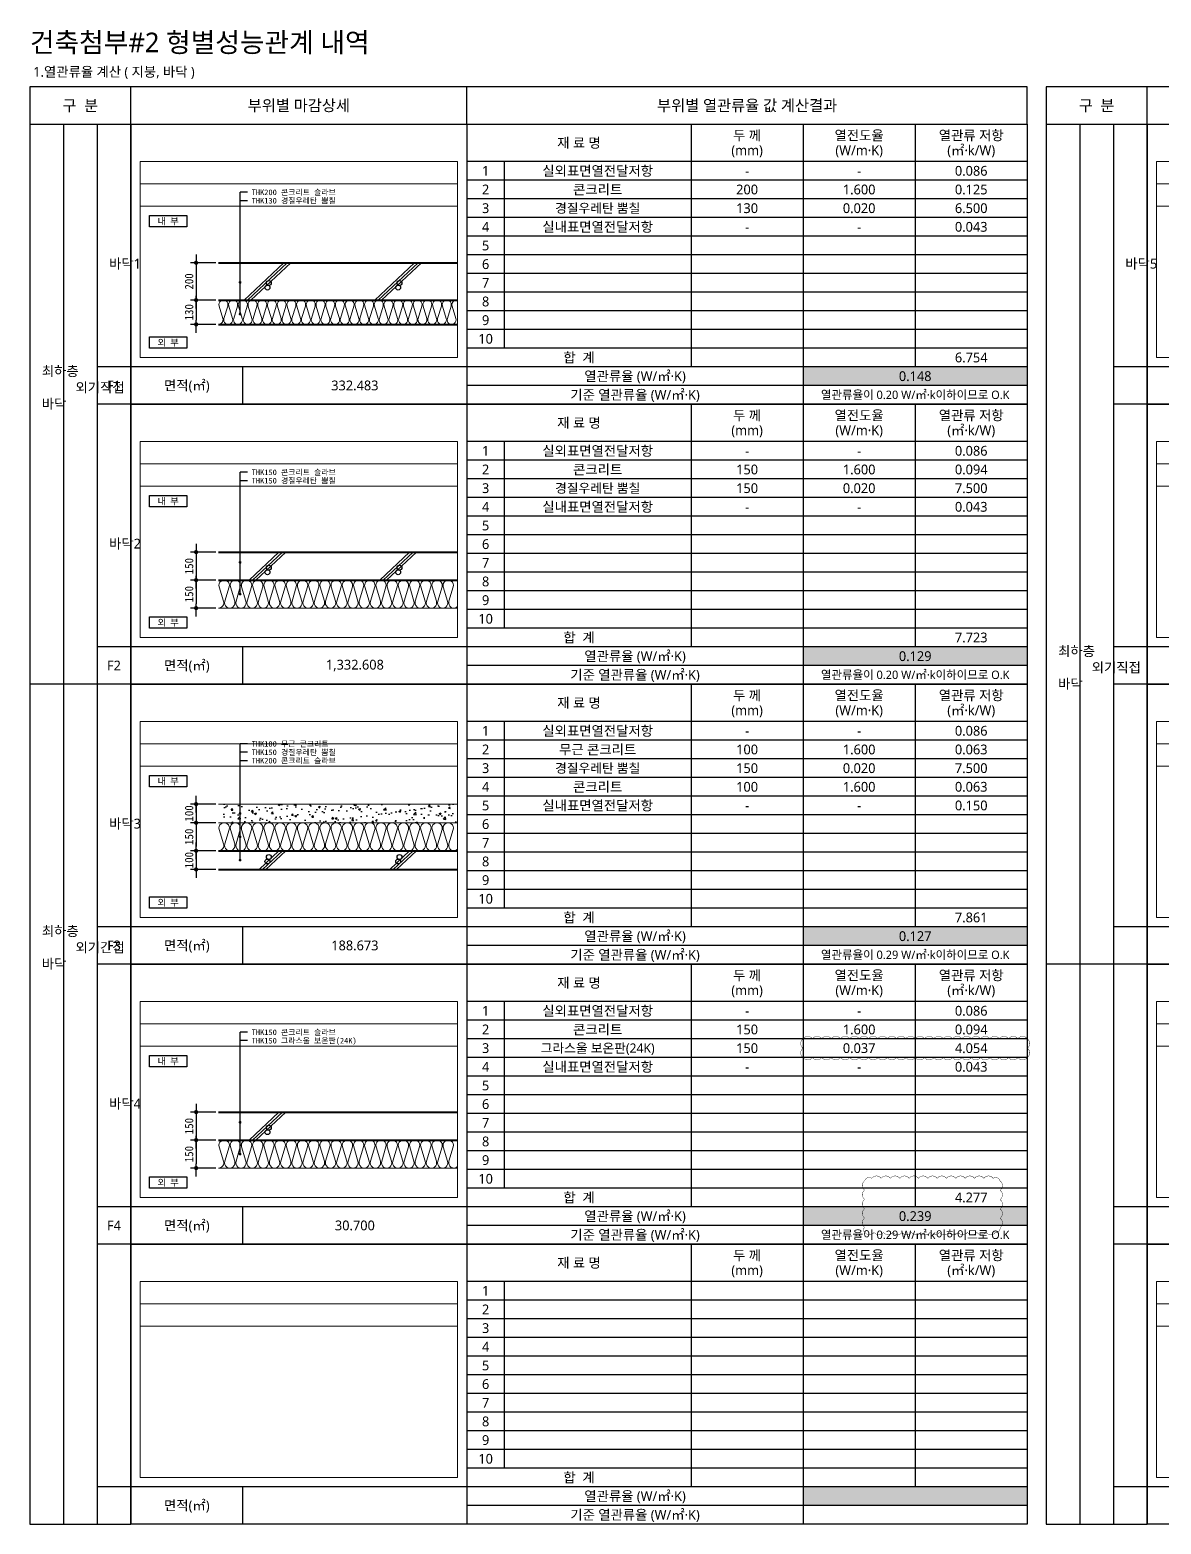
# Model space of a CAD drawing. Header units: millimetres. Extents: x 433 to 50040, y -8477 to -471.
# Drawn here: x 25633 to 31690, y -8477 to -471 of the extents above; entities that cross this region are included whole.
import ezdxf
from ezdxf.enums import TextEntityAlignment as Align

# ---------------------------------------------------------------- set-up
doc = ezdxf.new("R2010")
doc.units = ezdxf.units.MM
doc.header["$MEASUREMENT"] = 0
doc.header["$PDSIZE"] = -10
doc.layers.get('0').update_dxf_attribs({"linetype": 'CONTINUOUS'})
doc.layers.get('Defpoints').update_dxf_attribs({"color": 153, "linetype": 'CONTINUOUS'})
for name, color, linetype in [('2', 4, 'CONTINUOUS'), ('HATCH-1', 8, 'CONTINUOUS'), ('RXANNOT', 4, 'CONTINUOUS')]:
    doc.layers.add(name, color=color, linetype=linetype)
for name, color, linetype, lineweight in [('A-CONC-LIN1', 2, 'CONTINUOUS', 40), ('A-DIMS', 7, 'CONTINUOUS', 25), ('A-MKXS-LEAD', 7, 'CONTINUOUS', 25), ('A-MKXS-TEXT1', 3, 'CONTINUOUS', 25), ('A-MKXX-NAME', 3, 'CONTINUOUS', 25), ('A-MKXX-SYMB', 7, 'CONTINUOUS', 25), ('A-XXXX-HATC', 8, 'CONTINUOUS', 18), ('A-XXXX-INSL2', 8, 'CONTINUOUS', 18), ('A-XXXX-TABL', 7, 'CONTINUOUS', 25), ('A-XXXX-TXT1', 3, 'CONTINUOUS', 25), ('REV-202205', 20, 'CONTINUOUS', 25)]:
    doc.layers.add(name, color=color, linetype=linetype, lineweight=lineweight)
doc.layers.add('A-XXXX-NPLT', color=144, linetype='CONTINUOUS', lineweight=15, plot=False)
doc.styles.add('HY울릉도L', font='')
doc.styles.add('돋움체', font='')
doc.styles.add('맑은고딕', font='malgun.ttf')
doc.styles.get('HY울릉도L').set_extended_font_data('HYwulM')
doc.styles.get('돋움체').set_extended_font_data('DotumChe')
doc.dimstyles.new('CDIM', dxfattribs={"dimtxt": 3, "dimasz": 1.5, "dimexe": 2, "dimexo": 1, "dimgap": 1, "dimtad": 1, "dimdec": 0, "dimrnd": 0.5, "dimzin": 0, "dimdsep": 32, "dimlunit": 6, "dimtxsty": 'HY울릉도L', "dimblk1": '_CIDOT', "dimblk2": '_CIDOT', "dimsah": 1, "dimcen": 5.5, "dimclrd": 2, "dimclre": 2, "dimclrt": 7, "dimadec": 0, "dimazin": 0, "dimtfac": 1, "dimtdec": 0, "dimtix": 1, "dimtmove": 2, "dimatfit": 1, "dimldrblk": '_CIDOT', "dimfxl": 1, "dimtolj": 1, "dimtzin": 0, "dimlwd": -1, "dimarcsym": 0})

# ---------------------------------------------------------------- blocks, each defined once
blk = doc.blocks.new('_CIDOT')
at = {"color": 0, "linetype": 'ByBlock'}
blk.add_line((2, 0), (-1, 0), dxfattribs=at)
at = {"color": 0, "linetype": 'ByBlock', "const_width": 0.5}
blk.add_lwpolyline([(-0.25, 0, 1), (0.25, 0, 1)], format="xyb", close=True, dxfattribs=at)
blk = doc.blocks.new('*D49')
at = {"layer": 'A-DIMS', "lineweight": -2, "transparency": 16777216}
for p, q in [((26628.5, -1719.1), (26493.5, -1719.1)), ((26628.5, -1919.1), (26493.5, -1919.1))]:
    blk.add_line(p, q, dxfattribs=at)
at = {"layer": 'A-DIMS', "transparency": 16777216}
blk.add_line((26523.5, -1741.6), (26523.5, -1896.6), dxfattribs=at)
at = {"layer": 'Defpoints', "color": 0, "transparency": 16777216}
for p in [(26643.5, -1719.1), (26523.5, -1919.1), (26643.5, -1919.1)]:
    blk.add_point(p, dxfattribs=at)
at = {"layer": 'A-DIMS', "transparency": 16777216, "xscale": 22.5, "yscale": 22.5, "zscale": 22.5}
for p, rotation in [((26523.5, -1719.1), 90), ((26523.5, -1919.1), 270)]:
    blk.add_blockref('_CIDOT', p, dxfattribs=dict(at, rotation=rotation))
at = {"layer": 'A-DIMS', "color": 3, "transparency": 16777216, "insert": (26486, -1819.1), "char_height": 45, "attachment_point": 5, "rotation": 90, "style": '돋움체'}
blk.add_mtext('\\A1;200', dxfattribs=at)
blk = doc.blocks.new('*D50')
at = {"layer": 'A-DIMS', "lineweight": -2, "transparency": 16777216}
for p, q in [((26628.5, -1919.1), (26493.5, -1919.1)), ((26628.5, -2049.1), (26493.5, -2049.1))]:
    blk.add_line(p, q, dxfattribs=at)
at = {"layer": 'A-DIMS', "transparency": 16777216}
blk.add_line((26523.5, -1941.6), (26523.5, -2026.6), dxfattribs=at)
at = {"layer": 'Defpoints', "color": 0, "transparency": 16777216}
for p in [(26643.5, -1919.1), (26523.5, -2049.1), (26643.5, -2049.1)]:
    blk.add_point(p, dxfattribs=at)
at = {"layer": 'A-DIMS', "transparency": 16777216, "xscale": 22.5, "yscale": 22.5, "zscale": 22.5}
for p, rotation in [((26523.5, -1919.1), 90), ((26523.5, -2049.1), 270)]:
    blk.add_blockref('_CIDOT', p, dxfattribs=dict(at, rotation=rotation))
at = {"layer": 'A-DIMS', "color": 3, "transparency": 16777216, "insert": (26486, -1984.1), "char_height": 45, "attachment_point": 5, "rotation": 90, "style": '돋움체'}
blk.add_mtext('\\A1;130', dxfattribs=at)
blk = doc.blocks.new('*D51')
at = {"layer": 'A-DIMS', "lineweight": -2, "transparency": 16777216}
for p, q in [((26628.5, -3269.1), (26493.5, -3269.1)), ((26628.5, -3419.1), (26493.5, -3419.1))]:
    blk.add_line(p, q, dxfattribs=at)
at = {"layer": 'A-DIMS', "transparency": 16777216}
blk.add_line((26523.5, -3291.6), (26523.5, -3396.6), dxfattribs=at)
at = {"layer": 'Defpoints', "color": 0, "transparency": 16777216}
for p in [(26643.5, -3269.1), (26523.5, -3419.1), (26643.5, -3419.1)]:
    blk.add_point(p, dxfattribs=at)
at = {"layer": 'A-DIMS', "transparency": 16777216, "xscale": 22.5, "yscale": 22.5, "zscale": 22.5}
for p, rotation in [((26523.5, -3269.1), 90), ((26523.5, -3419.1), 270)]:
    blk.add_blockref('_CIDOT', p, dxfattribs=dict(at, rotation=rotation))
at = {"layer": 'A-DIMS', "color": 3, "transparency": 16777216, "insert": (26486, -3344.1), "char_height": 45, "attachment_point": 5, "rotation": 90, "style": '돋움체'}
blk.add_mtext('\\A1;150', dxfattribs=at)
blk = doc.blocks.new('*D52')
at = {"layer": 'A-DIMS', "lineweight": -2, "transparency": 16777216}
for p, q in [((26628.5, -3419.1), (26493.5, -3419.1)), ((26628.5, -3569.1), (26493.5, -3569.1))]:
    blk.add_line(p, q, dxfattribs=at)
at = {"layer": 'A-DIMS', "transparency": 16777216}
blk.add_line((26523.5, -3441.6), (26523.5, -3546.6), dxfattribs=at)
at = {"layer": 'Defpoints', "color": 0, "transparency": 16777216}
for p in [(26643.5, -3419.1), (26523.5, -3569.1), (26643.5, -3569.1)]:
    blk.add_point(p, dxfattribs=at)
at = {"layer": 'A-DIMS', "transparency": 16777216, "xscale": 22.5, "yscale": 22.5, "zscale": 22.5}
for p, rotation in [((26523.5, -3419.1), 90), ((26523.5, -3569.1), 270)]:
    blk.add_blockref('_CIDOT', p, dxfattribs=dict(at, rotation=rotation))
at = {"layer": 'A-DIMS', "color": 3, "transparency": 16777216, "insert": (26486, -3494.1), "char_height": 45, "attachment_point": 5, "rotation": 90, "style": '돋움체'}
blk.add_mtext('\\A1;150', dxfattribs=at)
blk = doc.blocks.new('*D53')
at = {"layer": 'A-DIMS', "lineweight": -2, "transparency": 16777216}
for p, q in [((26628.5, -4719.1), (26493.5, -4719.1)), ((26628.5, -4869.1), (26493.5, -4869.1))]:
    blk.add_line(p, q, dxfattribs=at)
at = {"layer": 'A-DIMS', "transparency": 16777216}
blk.add_line((26523.5, -4741.6), (26523.5, -4846.6), dxfattribs=at)
at = {"layer": 'Defpoints', "color": 0, "transparency": 16777216}
for p in [(26643.5, -4719.1), (26523.5, -4869.1), (26643.5, -4869.1)]:
    blk.add_point(p, dxfattribs=at)
at = {"layer": 'A-DIMS', "transparency": 16777216, "xscale": 22.5, "yscale": 22.5, "zscale": 22.5}
for p, rotation in [((26523.5, -4719.1), 90), ((26523.5, -4869.1), 270)]:
    blk.add_blockref('_CIDOT', p, dxfattribs=dict(at, rotation=rotation))
at = {"layer": 'A-DIMS', "color": 3, "transparency": 16777216, "insert": (26486, -4794.1), "char_height": 45, "attachment_point": 5, "rotation": 90, "style": '돋움체'}
blk.add_mtext('\\A1;150', dxfattribs=at)
blk = doc.blocks.new('*D54')
at = {"layer": 'A-DIMS', "lineweight": -2, "transparency": 16777216}
for p, q in [((26628.5, -4619.1), (26493.5, -4619.1)), ((26628.5, -4719.1), (26493.5, -4719.1))]:
    blk.add_line(p, q, dxfattribs=at)
at = {"layer": 'A-DIMS', "transparency": 16777216}
for p, q in [((26523.5, -4596.6), (26523.5, -4574.1)), ((26523.5, -4619.1), (26523.5, -4719.1)), ((26523.5, -4741.6), (26523.5, -4764.1))]:
    blk.add_line(p, q, dxfattribs=at)
at = {"layer": 'Defpoints', "color": 0, "transparency": 16777216}
for p in [(26643.5, -4619.1), (26523.5, -4719.1), (26643.5, -4719.1)]:
    blk.add_point(p, dxfattribs=at)
at = {"layer": 'A-DIMS', "transparency": 16777216, "xscale": 22.5, "yscale": 22.5, "zscale": 22.5}
for p, rotation in [((26523.5, -4619.1), 270), ((26523.5, -4719.1), 90)]:
    blk.add_blockref('_CIDOT', p, dxfattribs=dict(at, rotation=rotation))
at = {"layer": 'A-DIMS', "color": 3, "transparency": 16777216, "insert": (26486, -4669.1), "char_height": 45, "attachment_point": 5, "rotation": 90, "style": '돋움체'}
blk.add_mtext('\\A1;100', dxfattribs=at)
blk = doc.blocks.new('*D55')
at = {"layer": 'A-DIMS', "lineweight": -2, "transparency": 16777216}
for p, q in [((26628.5, -4869.1), (26493.5, -4869.1)), ((26628.5, -4969.1), (26493.5, -4969.1))]:
    blk.add_line(p, q, dxfattribs=at)
at = {"layer": 'A-DIMS', "transparency": 16777216}
for p, q in [((26523.5, -4846.6), (26523.5, -4824.1)), ((26523.5, -4869.1), (26523.5, -4969.1)), ((26523.5, -4991.6), (26523.5, -5014.1))]:
    blk.add_line(p, q, dxfattribs=at)
at = {"layer": 'Defpoints', "color": 0, "transparency": 16777216}
for p in [(26643.5, -4869.1), (26523.5, -4969.1), (26643.5, -4969.1)]:
    blk.add_point(p, dxfattribs=at)
at = {"layer": 'A-DIMS', "transparency": 16777216, "xscale": 22.5, "yscale": 22.5, "zscale": 22.5}
for p, rotation in [((26523.5, -4869.1), 270), ((26523.5, -4969.1), 90)]:
    blk.add_blockref('_CIDOT', p, dxfattribs=dict(at, rotation=rotation))
at = {"layer": 'A-DIMS', "color": 3, "transparency": 16777216, "insert": (26486, -4919.1), "char_height": 45, "attachment_point": 5, "rotation": 90, "style": '돋움체'}
blk.add_mtext('\\A1;100', dxfattribs=at)
blk = doc.blocks.new('*D56')
at = {"layer": 'A-DIMS', "lineweight": -2, "transparency": 16777216}
for p, q in [((26628.5, -6269.1), (26493.5, -6269.1)), ((26628.5, -6419.1), (26493.5, -6419.1))]:
    blk.add_line(p, q, dxfattribs=at)
at = {"layer": 'A-DIMS', "transparency": 16777216}
blk.add_line((26523.5, -6291.6), (26523.5, -6396.6), dxfattribs=at)
at = {"layer": 'Defpoints', "color": 0, "transparency": 16777216}
for p in [(26643.5, -6269.1), (26523.5, -6419.1), (26643.5, -6419.1)]:
    blk.add_point(p, dxfattribs=at)
at = {"layer": 'A-DIMS', "transparency": 16777216, "xscale": 22.5, "yscale": 22.5, "zscale": 22.5}
for p, rotation in [((26523.5, -6269.1), 90), ((26523.5, -6419.1), 270)]:
    blk.add_blockref('_CIDOT', p, dxfattribs=dict(at, rotation=rotation))
at = {"layer": 'A-DIMS', "color": 3, "transparency": 16777216, "insert": (26486, -6344.1), "char_height": 45, "attachment_point": 5, "rotation": 90, "style": '돋움체'}
blk.add_mtext('\\A1;150', dxfattribs=at)
blk = doc.blocks.new('*D57')
at = {"layer": 'A-DIMS', "lineweight": -2, "transparency": 16777216}
for p, q in [((26628.5, -6419.1), (26493.5, -6419.1)), ((26628.5, -6569.1), (26493.5, -6569.1))]:
    blk.add_line(p, q, dxfattribs=at)
at = {"layer": 'A-DIMS', "transparency": 16777216}
blk.add_line((26523.5, -6441.6), (26523.5, -6546.6), dxfattribs=at)
at = {"layer": 'Defpoints', "color": 0, "transparency": 16777216}
for p in [(26643.5, -6419.1), (26523.5, -6569.1), (26643.5, -6569.1)]:
    blk.add_point(p, dxfattribs=at)
at = {"layer": 'A-DIMS', "transparency": 16777216, "xscale": 22.5, "yscale": 22.5, "zscale": 22.5}
for p, rotation in [((26523.5, -6419.1), 90), ((26523.5, -6569.1), 270)]:
    blk.add_blockref('_CIDOT', p, dxfattribs=dict(at, rotation=rotation))
at = {"layer": 'A-DIMS', "color": 3, "transparency": 16777216, "insert": (26486, -6494.1), "char_height": 45, "attachment_point": 5, "rotation": 90, "style": '돋움체'}
blk.add_mtext('\\A1;150', dxfattribs=at)
blk = doc.blocks.new('1')
at = {"layer": 'A-XXXX-HATC'}
h = blk.add_hatch(color=254, dxfattribs=at)
h.dxf.hatch_style = 1
h.paths.add_polyline_path([(3600, -1300), (4800, -1300), (4800, -1400), (3600, -1400)])
at = {"layer": 'A-XXXX-NPLT', "ltscale": 50}
for p, q in [((1750, -320), (50, -320)), ((1750, -440), (50, -440))]:
    blk.add_line(p, q, dxfattribs=at)
blk.add_lwpolyline([(1750, -1250), (50, -1250), (50, -200), (1750, -200)], close=True, dxfattribs=at)
at = {"layer": 'A-XXXX-TABL'}
for p, q in [((1800, 0), (1800, -1500)), ((3000, 0), (3000, -1300)), ((3600, 0), (3600, -1500)), ((4200, 0), (4200, -1300)), ((4800, -200), (1800, -200)), ((2000, -200), (2000, -1200)), ((4800, -300), (1800, -300)), ((4800, -400), (1800, -400)), ((4800, -500), (1800, -500)), ((4800, -600), (1800, -600)), ((4800, -700), (1800, -700)), ((4800, -800), (1800, -800)), ((4800, -900), (1800, -900)), ((4800, -1000), (1800, -1000)), ((4800, -1100), (1800, -1100)), ((4800, -1200), (1800, -1200)), ((4800, -1300), (0, -1300)), ((600, -1500), (600, -1300)), ((4800, -1400), (1800, -1400))]:
    blk.add_line(p, q, dxfattribs=at)
blk.add_lwpolyline([(4800, -1500), (0, -1500), (0, 0), (4800, 0)], close=True, dxfattribs=at)
at = {"layer": 'A-XXXX-TABL', "color": 2, "const_width": 5}
blk.add_lwpolyline([(3600, -1300), (4800, -1300), (4800, -1400), (3600, -1400)], close=True, dxfattribs=at)
at = {"layer": 'A-MKXX-NAME', "style": '맑은고딕'}
for s, p in [('재 료 명', (2400, -100)), ('두 께', (3300, -60)), ('열전도율', (3900, -60)), ('열관류 저항', (4500, -60)), ('(mm)', (3300, -140)), ('(W/m·K)', (3900, -140)), ('(㎡·k/W)', (4500, -140)), ('1', (1900, -250)), ('2', (1900, -350)), ('3', (1900, -450)), ('4', (1900, -550)), ('5', (1900, -650)), ('6', (1900, -750)), ('7', (1900, -850)), ('8', (1900, -950)), ('9', (1900, -1050)), ('10', (1900, -1150)), ('합  계', (2400, -1250)), ('열관류율 (W/㎡·K)', (2700, -1350)), ('면적(㎡)', (300, -1400)), ('기준 열관류율 (W/㎡·K)', (2700, -1450))]:
    blk.add_text(s, height=52.5, dxfattribs=at).set_placement(p, align=Align.MIDDLE_CENTER)
blk = doc.blocks.new('asdf')
at = {"layer": '2'}
for p, q in [((15396, -2604), (15396, -2071)), ((29906, -2604), (29906, -2071))]:
    blk.add_line(p, q, dxfattribs=at)
at = {"layer": 'A-XXXX-TABL'}
for p, q in [((2596, -2604), (2596, -2071)), ((7396, -2604), (7396, -2071)), ((17106, -2604), (17106, -2071)), ((21906, -2604), (21906, -2071)), ((1156, -2604), (1156, -22604)), ((1636, -2604), (1636, -22604)), ((2116, -2604), (2116, -22604)), ((2596, -2604), (2596, -22604)), ((15666, -2604), (15666, -22604)), ((16146, -2604), (16146, -22604)), ((16626, -2604), (16626, -22604)), ((17106, -2604), (17106, -22604)), ((2596, -6071), (2116, -6071)), ((17106, -6071), (16626, -6071)), ((2596, -6604), (2116, -6604)), ((17106, -6604), (16626, -6604)), ((2596, -10071), (2116, -10071)), ((17106, -10071), (16626, -10071)), ((2596, -10604), (2116, -10604)), ((17106, -10604), (16626, -10604)), ((2596, -14071), (2116, -14071)), ((17106, -14071), (16626, -14071)), ((2596, -14604), (2116, -14604)), ((17106, -14604), (16626, -14604)), ((2596, -18071), (2116, -18071)), ((17106, -18071), (16626, -18071)), ((2596, -18604), (2116, -18604)), ((17106, -18604), (16626, -18604)), ((2596, -22071), (2116, -22071)), ((17106, -22071), (16626, -22071)), ((1156, -22604), (2596, -22604)), ((15666, -22604), (17106, -22604))]:
    blk.add_line(p, q, dxfattribs=at)
at = {"layer": 'A-XXXX-TABL', "color": 3}
for points in [[(15396, -2071), (1156, -2071), (1156, -2604), (15396, -2604)], [(29906, -2071), (15666, -2071), (15666, -2604), (29906, -2604)]]:
    blk.add_lwpolyline(points, close=True, dxfattribs=at)
at = {"layer": '2', "xscale": 2.666666666666639, "yscale": 2.666666666666639, "zscale": 2.666666666666639}
for p in [(2596, -2604), (17106, -2604), (2596, -6604), (17106, -6604), (2596, -10604), (17106, -10604), (2596, -14604), (17106, -14604), (2596, -18604), (17106, -18604)]:
    blk.add_blockref('1', p, dxfattribs=at)
at = {"layer": 'A-MKXX-NAME', "style": '맑은고딕'}
for s, p in [('구  분', (1876, -2337)), ('부위별 마감상세', (4996, -2337)), ('부위별 열관류율 값 계산결과', (11396, -2337)), ('구  분', (16386, -2337)), ('부위별 마감상세', (19506, -2337)), ('부위별 열관류율 값 계산결과', (25906, -2337))]:
    blk.add_text(s, height=160, dxfattribs=at).set_placement(p, align=Align.MIDDLE_CENTER)

msp = doc.modelspace()

# ---------------------------------------------------------------- hatches: boundary and pattern name
at = {"layer": 'HATCH-1'}
h = msp.add_hatch(dxfattribs=at)
h.set_pattern_fill('AR-CONC', color=256, scale=15)
h.set_pattern_definition([(50, (7158.75, 1500), (107.58903, -9.41282), [11.25, -123.75]), (355, (7158.75, 1500), (-20.8127, 112.8288), [9, -99]), (100.45144, (7167.72, 1499.22), (86.77633, 103.416), [9.56103, -105.1713]), (46.1842, (7158.75, 1530), (160.0862, -24.8279), [16.875, -185.625]), (96.6356, (7172.09, 1527.93), (140.1993, 146.1178), [14.3416, -157.7571]), (351.1842, (7158.75, 1530), (140.1993, 146.1178), [13.5, -148.5]), (21, (7173.75, 1522.5), (89.53606, -60.39283), [11.25, -123.75]), (326, (7173.75, 1522.5), (36.4973, 108.7725), [9, -99]), (71.45144, (7181.21, 1517.47), (126.03336, 48.37967), [9.56103, -105.1713]), (37.5, (7158.75, 1500), (1.82398, 49.93408), [0, -97.8, 0, -100.5, 0, -99.375]), (7.5, (7158.75, 1500), (39.46043, 59.16176), [0, -57.3, 0, -95.55, 0, -37.875]), (327.5, (7125.3, 1500), (80.073365, -3.38323), [0, -37.5, 0, -117, 0, -155.25]), (317.5, (7110.3, 1500), (87.47793, 15.01575), [0, -48.75, 0, -77.7, 0, -110.25])])
h.paths.add_polyline_path([(26643.5, -4719.1), (26643.5, -4619.1), (27923.5, -4619.1), (27923.5, -4719.1)])

# ---------------------------------------------------------------- linework, layer by layer
at = {"layer": 'A-CONC-LIN1'}
for p, q in [((26643.5, -1719.1), (27923.5, -1719.1)), ((26643.5, -1919.1), (27923.5, -1919.1)), ((26643.5, -2049.1), (27923.5, -2049.1)), ((26643.5, -3269.1), (27923.5, -3269.1)), ((26643.5, -3419.1), (27923.5, -3419.1)), ((26643.5, -4869.1), (27923.5, -4869.1)), ((26643.5, -4969.1), (27923.5, -4969.1)), ((26643.5, -6269.1), (27923.5, -6269.1)), ((26643.5, -6419.1), (27923.5, -6419.1))]:
    msp.add_line(p, q, dxfattribs=at)
at = {"layer": 'A-MKXS-LEAD'}
for p, q in [((26758.9, -1994.1), (26758.9, -1341.5)), ((26798.9, -1341.5), (26758.9, -1341.5)), ((26798.9, -1386.5), (26758.9, -1386.5)), ((26758.9, -3494.1), (26758.9, -2841.5)), ((26798.9, -2841.5), (26758.9, -2841.5)), ((26798.9, -2886.5), (26758.9, -2886.5)), ((26758.9, -4919.1), (26758.9, -4296.5)), ((26798.9, -4296.5), (26758.9, -4296.5)), ((26798.9, -4341.5), (26758.9, -4341.5)), ((26798.9, -4386.5), (26758.9, -4386.5)), ((26758.9, -6494.1), (26758.9, -5841.5)), ((26798.9, -5841.5), (26758.9, -5841.5)), ((26798.9, -5886.5), (26758.9, -5886.5))]:
    msp.add_line(p, q, dxfattribs=at)
at = {"layer": 'A-MKXS-LEAD', "const_width": 7.5}
for points in [[(26755.2, -1824.1, 1), (26762.7, -1824.1, 1)], [(26755.2, -1994.1, 1), (26762.7, -1994.1, 1)], [(26755.2, -3324.1, 1), (26762.7, -3324.1, 1)], [(26755.2, -3494.1, 1), (26762.7, -3494.1, 1)], [(26755.2, -4669.1, 1), (26762.7, -4669.1, 1)], [(26755.2, -4794.1, 1), (26762.7, -4794.1, 1)], [(26755.2, -4919.1, 1), (26762.7, -4919.1, 1)], [(26755.2, -6324.1, 1), (26762.7, -6324.1, 1)], [(26755.2, -6494.1, 1), (26762.7, -6494.1, 1)]]:
    msp.add_lwpolyline(points, format="xyb", close=True, dxfattribs=at)
at = {"layer": 'A-MKXX-SYMB'}
for points in [[(26473.5, -1526.5), (26273.5, -1526.5), (26273.5, -1466.5), (26473.5, -1466.5)], [(26473.5, -2176.5), (26273.5, -2176.5), (26273.5, -2116.5), (26473.5, -2116.5)], [(26473.5, -3026.5), (26273.5, -3026.5), (26273.5, -2966.5), (26473.5, -2966.5)], [(26473.5, -3676.5), (26273.5, -3676.5), (26273.5, -3616.5), (26473.5, -3616.5)], [(26473.5, -4526.5), (26273.5, -4526.5), (26273.5, -4466.5), (26473.5, -4466.5)], [(26473.5, -5176.5), (26273.5, -5176.5), (26273.5, -5116.5), (26473.5, -5116.5)], [(26473.5, -6026.5), (26273.5, -6026.5), (26273.5, -5966.5), (26473.5, -5966.5)], [(26473.5, -6676.5), (26273.5, -6676.5), (26273.5, -6616.5), (26473.5, -6616.5)]]:
    msp.add_lwpolyline(points, close=True, dxfattribs=at)
at = {"layer": 'A-XXXX-INSL2'}
for p, q in [((26643.5, -3569.1), (27923.5, -3569.1)), ((26643.5, -4619.1), (27923.5, -4619.1)), ((26643.5, -4719.1), (27923.5, -4719.1)), ((26643.5, -6569.1), (27923.5, -6569.1))]:
    msp.add_line(p, q, dxfattribs=at)
for points in [[(26643.5, -2049.1, 0.508699), (26666.5, -2017.6), (26646.5, -1950.7, -1.37259), (26692.5, -1950.7), (26672.5, -2017.6, 1.37259), (26718.5, -2017.6), (26698.5, -1950.7, -1.37259), (26744.5, -1950.7), (26724.5, -2017.6, 1.37259), (26770.5, -2017.6), (26750.5, -1950.7, -1.37259), (26796.5, -1950.7), (26776.5, -2017.6, 1.37259), (26822.5, -2017.6), (26802.5, -1950.7, -1.37259), (26848.5, -1950.7), (26828.5, -2017.6, 1.37259), (26874.5, -2017.6), (26854.5, -1950.7, -1.37259), (26900.5, -1950.7), (26880.5, -2017.6, 1.37259), (26926.5, -2017.6), (26906.5, -1950.7, -1.37259), (26952.5, -1950.7), (26932.5, -2017.6, 1.37259), (26978.5, -2017.6), (26958.5, -1950.7, -1.37259), (27004.5, -1950.7), (26984.5, -2017.6, 1.37259), (27030.5, -2017.6), (27010.5, -1950.7, -1.37259), (27056.5, -1950.7), (27036.5, -2017.6, 1.37259), (27082.5, -2017.6), (27062.5, -1950.7, -1.37259), (27108.5, -1950.7), (27088.5, -2017.6, 1.37259), (27134.5, -2017.6), (27114.5, -1950.7, -1.37259), (27160.5, -1950.7), (27140.5, -2017.6, 1.37259), (27186.5, -2017.6), (27166.5, -1950.7, -1.37259), (27212.5, -1950.7), (27192.5, -2017.6, 1.37259), (27238.5, -2017.6), (27218.5, -1950.7, -1.37259), (27264.5, -1950.7), (27244.5, -2017.6, 1.37259), (27290.5, -2017.6), (27270.5, -1950.7, -1.37259), (27316.5, -1950.7), (27296.5, -2017.6, 1.37259), (27342.5, -2017.6), (27322.5, -1950.7, -0.509267), (27345.5, -1919.1, -0.509267), (27368.5, -1950.7), (27348.5, -2017.6, 1.37259), (27394.5, -2017.6), (27374.5, -1950.7, -1.37259), (27420.5, -1950.7), (27400.5, -2017.6, 1.37259), (27446.5, -2017.6), (27426.5, -1950.7, -1.37259), (27472.5, -1950.7), (27452.5, -2017.6, 1.37259), (27498.5, -2017.6), (27478.5, -1950.7, -1.37259), (27524.5, -1950.7), (27504.5, -2017.6, 1.37259), (27550.5, -2017.6), (27530.5, -1950.7, -1.37259), (27576.5, -1950.7), (27556.5, -2017.6, 1.37259), (27602.5, -2017.6), (27582.5, -1950.7, -1.37259), (27628.5, -1950.7), (27608.5, -2017.6, 1.37259), (27654.5, -2017.6), (27634.5, -1950.7, -1.37259), (27680.5, -1950.7), (27660.5, -2017.6, 1.37259), (27706.5, -2017.6), (27686.5, -1950.7, -1.37259), (27732.5, -1950.7), (27712.5, -2017.6, 0.508699), (27735.5, -2049.1, 0.508699), (27758.5, -2017.6), (27738.5, -1950.7, -1.37259), (27784.5, -1950.7), (27764.5, -2017.6, 1.37259), (27810.5, -2017.6), (27790.5, -1950.7, -1.37259), (27836.5, -1950.7), (27816.5, -2017.6, 1.37259), (27862.5, -2017.6), (27842.5, -1950.7, -1.37259), (27888.5, -1950.7), (27868.5, -2017.6, 1.37259), (27914.5, -2017.6), (27894.5, -1950.7, -0.59054), (27923.5, -1919.9, -0.59054)], [(27923.5, -3560.7, -0.793966), (27877, -3532.8), (27900, -3455.5, 1.37259), (27847, -3455.5), (27870, -3532.8, -1.37259), (27817, -3532.8), (27840, -3455.5, 1.37259), (27787, -3455.5), (27810, -3532.8, -1.37259), (27757, -3532.8), (27780, -3455.5, 1.37259), (27727, -3455.5), (27750, -3532.8, -1.37259), (27697, -3532.8), (27720, -3455.5, 1.37259), (27667, -3455.5), (27690, -3532.8, -1.37259), (27637, -3532.8), (27660, -3455.5, 1.37259), (27607, -3455.5), (27630, -3532.8, -1.37259), (27577, -3532.8), (27600, -3455.5, 1.37259), (27547, -3455.5), (27570, -3532.8, -1.37259), (27517, -3532.8), (27540, -3455.5, 1.37259), (27487, -3455.5), (27510, -3532.8, -1.37259), (27457, -3532.8), (27480, -3455.5, 0.509267), (27453.5, -3419.1, 0.509267), (27427, -3455.5), (27450, -3532.8, -1.37259), (27397, -3532.8), (27420, -3455.5, 1.37259), (27367, -3455.5), (27390, -3532.8, -1.37259), (27337, -3532.8), (27360, -3455.5, 1.37259), (27307, -3455.5), (27330, -3532.8, -1.37259), (27277, -3532.8), (27300, -3455.5, 1.37259), (27247, -3455.5), (27270, -3532.8, -1.37259), (27217, -3532.8), (27240, -3455.5, 1.37259), (27187, -3455.5), (27210, -3532.8, -1.37259), (27157, -3532.8), (27180, -3455.5, 1.37259), (27127, -3455.5), (27150, -3532.8, -1.37259), (27097, -3532.8), (27120, -3455.5, 1.37259), (27067, -3455.5), (27090, -3532.8, -1.37259), (27037, -3532.8), (27060, -3455.5, 1.37259), (27007, -3455.5), (27030, -3532.8, -1.37259), (26977, -3532.8), (27000, -3455.5, 1.37259), (26947, -3455.5), (26970, -3532.8, -1.37259), (26917, -3532.8), (26940, -3455.5, 1.37259), (26887, -3455.5), (26910, -3532.8, -1.37259), (26857, -3532.8), (26880, -3455.5, 1.37259), (26827, -3455.5), (26850, -3532.8, -1.37259), (26797, -3532.8), (26820, -3455.5, 1.37259), (26767, -3455.5), (26790, -3532.8, -1.37259), (26737, -3532.8), (26760, -3455.5, 1.37259), (26707, -3455.5), (26730, -3532.8, -1.37259), (26677, -3532.8), (26700, -3455.5, 1.37259), (26647, -3455.5), (26670, -3532.8, -0.508699), (26643.5, -3569.1)], [(27923.5, -4860.7, -0.793966), (27877, -4832.8), (27900, -4755.5, 1.37259), (27847, -4755.5), (27870, -4832.8, -1.37259), (27817, -4832.8), (27840, -4755.5, 1.37259), (27787, -4755.5), (27810, -4832.8, -1.37259), (27757, -4832.8), (27780, -4755.5, 1.37259), (27727, -4755.5), (27750, -4832.8, -1.37259), (27697, -4832.8), (27720, -4755.5, 1.37259), (27667, -4755.5), (27690, -4832.8, -1.37259), (27637, -4832.8), (27660, -4755.5, 1.37259), (27607, -4755.5), (27630, -4832.8, -1.37259), (27577, -4832.8), (27600, -4755.5, 1.37259), (27547, -4755.5), (27570, -4832.8, -1.37259), (27517, -4832.8), (27540, -4755.5, 1.37259), (27487, -4755.5), (27510, -4832.8, -1.37259), (27457, -4832.8), (27480, -4755.5, 0.509267), (27453.5, -4719.1, 0.509267), (27427, -4755.5), (27450, -4832.8, -1.37259), (27397, -4832.8), (27420, -4755.5, 1.37259), (27367, -4755.5), (27390, -4832.8, -1.37259), (27337, -4832.8), (27360, -4755.5, 1.37259), (27307, -4755.5), (27330, -4832.8, -1.37259), (27277, -4832.8), (27300, -4755.5, 1.37259), (27247, -4755.5), (27270, -4832.8, -1.37259), (27217, -4832.8), (27240, -4755.5, 1.37259), (27187, -4755.5), (27210, -4832.8, -1.37259), (27157, -4832.8), (27180, -4755.5, 1.37259), (27127, -4755.5), (27150, -4832.8, -1.37259), (27097, -4832.8), (27120, -4755.5, 1.37259), (27067, -4755.5), (27090, -4832.8, -1.37259), (27037, -4832.8), (27060, -4755.5, 1.37259), (27007, -4755.5), (27030, -4832.8, -1.37259), (26977, -4832.8), (27000, -4755.5, 1.37259), (26947, -4755.5), (26970, -4832.8, -1.37259), (26917, -4832.8), (26940, -4755.5, 1.37259), (26887, -4755.5), (26910, -4832.8, -1.37259), (26857, -4832.8), (26880, -4755.5, 1.37259), (26827, -4755.5), (26850, -4832.8, -1.37259), (26797, -4832.8), (26820, -4755.5, 1.37259), (26767, -4755.5), (26790, -4832.8, -1.37259), (26737, -4832.8), (26760, -4755.5, 1.37259), (26707, -4755.5), (26730, -4832.8, -1.37259), (26677, -4832.8), (26700, -4755.5, 1.37259), (26647, -4755.5), (26670, -4832.8, -0.508699), (26643.5, -4869.1)], [(27923.5, -6560.7, -0.793966), (27877, -6532.8), (27900, -6455.5, 1.37259), (27847, -6455.5), (27870, -6532.8, -1.37259), (27817, -6532.8), (27840, -6455.5, 1.37259), (27787, -6455.5), (27810, -6532.8, -1.37259), (27757, -6532.8), (27780, -6455.5, 1.37259), (27727, -6455.5), (27750, -6532.8, -1.37259), (27697, -6532.8), (27720, -6455.5, 1.37259), (27667, -6455.5), (27690, -6532.8, -1.37259), (27637, -6532.8), (27660, -6455.5, 1.37259), (27607, -6455.5), (27630, -6532.8, -1.37259), (27577, -6532.8), (27600, -6455.5, 1.37259), (27547, -6455.5), (27570, -6532.8, -1.37259), (27517, -6532.8), (27540, -6455.5, 1.37259), (27487, -6455.5), (27510, -6532.8, -1.37259), (27457, -6532.8), (27480, -6455.5, 0.509267), (27453.5, -6419.1, 0.509267), (27427, -6455.5), (27450, -6532.8, -1.37259), (27397, -6532.8), (27420, -6455.5, 1.37259), (27367, -6455.5), (27390, -6532.8, -1.37259), (27337, -6532.8), (27360, -6455.5, 1.37259), (27307, -6455.5), (27330, -6532.8, -1.37259), (27277, -6532.8), (27300, -6455.5, 1.37259), (27247, -6455.5), (27270, -6532.8, -1.37259), (27217, -6532.8), (27240, -6455.5, 1.37259), (27187, -6455.5), (27210, -6532.8, -1.37259), (27157, -6532.8), (27180, -6455.5, 1.37259), (27127, -6455.5), (27150, -6532.8, -1.37259), (27097, -6532.8), (27120, -6455.5, 1.37259), (27067, -6455.5), (27090, -6532.8, -1.37259), (27037, -6532.8), (27060, -6455.5, 1.37259), (27007, -6455.5), (27030, -6532.8, -1.37259), (26977, -6532.8), (27000, -6455.5, 1.37259), (26947, -6455.5), (26970, -6532.8, -1.37259), (26917, -6532.8), (26940, -6455.5, 1.37259), (26887, -6455.5), (26910, -6532.8, -1.37259), (26857, -6532.8), (26880, -6455.5, 1.37259), (26827, -6455.5), (26850, -6532.8, -1.37259), (26797, -6532.8), (26820, -6455.5, 1.37259), (26767, -6455.5), (26790, -6532.8, -1.37259), (26737, -6532.8), (26760, -6455.5, 1.37259), (26707, -6455.5), (26730, -6532.8, -1.37259), (26677, -6532.8), (26700, -6455.5, 1.37259), (26647, -6455.5), (26670, -6532.8, -0.508699), (26643.5, -6569.1)]]:
    msp.add_lwpolyline(points, format="xyb", dxfattribs=at)
at = {"layer": 'A-XXXX-TABL'}
for p, q in [((25993.5, -3976.5), (25633.5, -3976.5)), ((31434.8, -5476.5), (31074.8, -5476.5))]:
    msp.add_line(p, q, dxfattribs=at)
at = {"layer": 'HATCH-1'}
for p, q in [((26780.3, -1919.1), (26993.5, -1719.1)), ((26798.6, -1919.1), (27011.8, -1719.1)), ((26816.9, -1919.1), (27030, -1719.1)), ((27480.3, -1919.1), (27693.4, -1719.1)), ((27498.5, -1919.1), (27711.7, -1719.1)), ((27516.8, -1919.1), (27730, -1719.1)), ((26807, -3419.1), (26966.9, -3269.1)), ((26825.2, -3419.1), (26985.1, -3269.1)), ((26843.5, -3419.1), (27003.4, -3269.1)), ((27506.9, -3419.1), (27666.8, -3269.1)), ((27525.2, -3419.1), (27685, -3269.1)), ((27543.4, -3419.1), (27703.3, -3269.1)), ((26860.3, -4969.1), (26966.9, -4869.1)), ((26878.5, -4969.1), (26985.1, -4869.1)), ((26896.8, -4969.1), (27003.4, -4869.1)), ((27560.2, -4969.1), (27666.8, -4869.1)), ((27578.5, -4969.1), (27685, -4869.1)), ((27596.7, -4969.1), (27703.3, -4869.1)), ((26807, -6419.1), (26966.9, -6269.1)), ((26825.2, -6419.1), (26985.1, -6269.1)), ((26843.5, -6419.1), (27003.4, -6269.1))]:
    msp.add_line(p, q, dxfattribs=at)
for centre in [(26905.2, -1851.9), (26912.6, -1827.4), (27605.1, -1851.9), (27612.5, -1827.4), (26912.6, -3352.4), (27612.5, -3352.4), (26905.2, -3376.9), (27605.1, -3376.9), (26905.2, -4926.9), (26912.6, -4902.4), (27605.1, -4926.9), (27612.5, -4902.4), (26905.2, -6376.9), (26912.6, -6352.4)]:
    msp.add_circle(centre, 13.1, dxfattribs=at)
at = {"layer": 'REV-202205', "const_width": 2}
for points in [[(29773.5, -5976.5, 0.520567), (29823.5, -5976.5, 0.520567), (29873.5, -5976.5, 0.520567), (29923.5, -5976.5, 0.520567), (29973.5, -5976.5, 0.520567), (30023.5, -5976.5, 0.520567), (30073.5, -5976.5, 0.520567), (30123.5, -5976.5, 0.520567), (30173.5, -5976.5, 0.520567), (30223.5, -5976.5, 0.520567), (30273.5, -5976.5, 0.520567), (30323.5, -5976.5, 0.520567), (30373.5, -5976.5, 0.520567), (30423.5, -5976.5, 0.520567), (30473.5, -5976.5, 0.520567), (30523.5, -5976.5, 0.520567), (30573.5, -5976.5, 0.520567), (30623.5, -5976.5, 0.520567), (30673.5, -5976.5, 0.520567), (30723.5, -5976.5, 0.520567), (30773.5, -5976.5, 0.520567), (30823.5, -5976.5, 0.520567), (30873.5, -5976.5, 0.520567), (30923.5, -5976.5, 0.520567), (30973.5, -5976.5, 0.520567), (30973.5, -5926.5, 0.520567), (30973.5, -5876.5, 0.520567), (30923.5, -5876.5, 0.520567), (30873.5, -5876.5, 0.520567), (30823.5, -5876.5, 0.520567), (30773.5, -5876.5, 0.520567), (30723.5, -5876.5, 0.520567), (30673.5, -5876.5, 0.520567), (30623.5, -5876.5, 0.520567), (30573.5, -5876.5, 0.520567), (30523.5, -5876.5, 0.520567), (30473.5, -5876.5, 0.520567), (30423.5, -5876.5, 0.520567), (30373.5, -5876.5, 0.520567), (30323.5, -5876.5, 0.520567), (30273.5, -5876.5, 0.520567), (30223.5, -5876.5, 0.520567), (30173.5, -5876.5, 0.520567), (30123.5, -5876.5, 0.520567), (30073.5, -5876.5, 0.520567), (30023.5, -5876.5, 0.520567), (29973.5, -5876.5, 0.520567), (29923.5, -5876.5, 0.520567), (29873.5, -5876.5, 0.520567), (29823.5, -5876.5, 0.520567), (29773.5, -5876.5, 0.520567), (29773.5, -5926.5, 0.520567)], [(30103.4, -6913.3, 0.520567), (30153.4, -6913.3, 0.520567), (30203.4, -6913.3, 0.520567), (30253.4, -6913.3, 0.520567), (30303.4, -6913.3, 0.520567), (30353.4, -6913.3, 0.520567), (30403.4, -6913.3, 0.520567), (30453.4, -6913.3, 0.520567), (30503.4, -6913.3, 0.520567), (30553.4, -6913.3, 0.520567), (30603.4, -6913.3, 0.520567), (30653.4, -6913.3, 0.520567), (30703.4, -6913.3, 0.520567), (30753.4, -6913.3, 0.520567), (30803.4, -6913.3, 0.520567), (30827.6, -6887.6, 0.520567), (30827.6, -6837.6, 0.520567), (30827.6, -6787.6, 0.520567), (30827.6, -6737.6, 0.520567), (30827.6, -6687.6, 0.520567), (30827.6, -6637.6, 0.520567), (30790.9, -6624.3, 0.520567), (30740.9, -6624.3, 0.520567), (30690.9, -6624.3, 0.520567), (30640.9, -6624.3, 0.520567), (30590.9, -6624.3, 0.520567), (30540.9, -6624.3, 0.520567), (30490.9, -6624.3, 0.520567), (30440.9, -6624.3, 0.520567), (30390.9, -6624.3, 0.520567), (30340.9, -6624.3, 0.520567), (30290.9, -6624.3, 0.520567), (30240.9, -6624.3, 0.520567), (30190.9, -6624.3, 0.520567), (30140.9, -6624.3, 0.520567), (30103.4, -6636.8, 0.520567), (30103.4, -6686.8, 0.520567), (30103.4, -6736.8, 0.520567), (30103.4, -6786.8, 0.520567), (30103.4, -6836.8, 0.520567), (30103.4, -6886.8, 0.520567)]]:
    msp.add_lwpolyline(points, format="xyb", close=True, dxfattribs=at)

# ---------------------------------------------------------------- block references
at = {"layer": 'RXANNOT', "xscale": 0.3750000000000039, "yscale": 0.3750000000000039, "zscale": 0.3750000000000039}
msp.add_blockref('asdf', (25200, 0), dxfattribs=at)

# ---------------------------------------------------------------- texts
at = {"layer": 'A-MKXS-TEXT1', "style": '돋움체'}
for s, p in [('THK200 콘크리트 슬라브', (26820.9, -1341.5)), ('THK130 경질우레탄 뿜칠', (26820.9, -1386.5)), ('THK150 콘크리트 슬라브', (26820.9, -2841.5)), ('THK150 경질우레탄 뿜칠', (26820.9, -2886.5)), ('THK100 무근 콘크리트', (26820.9, -4296.5)), ('THK150 경질우레탄 뿜칠', (26820.9, -4341.5)), ('THK200 콘크리트 슬라브', (26820.9, -4386.5)), ('THK150 콘크리트 슬라브', (26820.9, -5841.5)), ('THK150 그라스울 보온판(24K)', (26820.9, -5886.5))]:
    msp.add_text(s, height=30, dxfattribs=at).set_placement(p, align=Align.MIDDLE_LEFT)
at = {"layer": 'A-MKXX-NAME', "style": '맑은고딕'}
msp.add_text(' 1.열관류율 계산 ( 지붕, 바닥 )', height=52.5, dxfattribs=at).set_placement((25633.5, -696), align=Align.MIDDLE_LEFT)
at = {"layer": 'A-MKXX-NAME'}
for s, height, style, p in [('실외표면열전달저항', 52.5, '맑은고딕', (28673.5, -1226.5)), ('0.086', 52.5, '맑은고딕', (30673.5, -1226.5)), ('-', 52.5, '맑은고딕', (29473.5, -1226.5)), ('-', 52.5, '맑은고딕', (30073.5, -1226.5)), ('콘크리트', 52.5, '맑은고딕', (28673.5, -1326.5)), ('200', 52.5, '맑은고딕', (29473.5, -1326.5)), ('1.600', 52.5, '맑은고딕', (30073.5, -1326.5)), ('0.125', 52.5, '맑은고딕', (30673.5, -1326.5)), ('경질우레탄 뿜칠', 50, '맑은고딕', (28673.5, -1426.5)), ('130', 52.5, '맑은고딕', (29473.5, -1426.5)), ('0.020', 52.5, '맑은고딕', (30073.5, -1426.5)), ('6.500', 52.5, '맑은고딕', (30673.5, -1426.5)), ('내 부', 35, '돋움체', (26373.5, -1496.5)), ('실내표면열전달저항', 52.5, '맑은고딕', (28673.5, -1526.5)), ('0.043', 52.5, '맑은고딕', (30673.5, -1526.5)), ('-', 52.5, '맑은고딕', (29473.5, -1526.5)), ('-', 52.5, '맑은고딕', (30073.5, -1526.5)), ('외 부', 35, '돋움체', (26373.5, -2146.5)), ('6.754', 52.5, '맑은고딕', (30673.5, -2226.5)), ('열관류율이 0.20 W/㎡·k이하이므로 O.K', 45, '맑은고딕', (30373.5, -2426.5)), ('실외표면열전달저항', 52.5, '맑은고딕', (28673.5, -2726.5)), ('0.086', 52.5, '맑은고딕', (30673.5, -2726.5)), ('콘크리트', 52.5, '맑은고딕', (28673.5, -2826.5)), ('150', 52.5, '맑은고딕', (29473.5, -2826.5)), ('-', 52.5, '맑은고딕', (29473.5, -2726.5)), ('1.600', 52.5, '맑은고딕', (30073.5, -2826.5)), ('-', 52.5, '맑은고딕', (30073.5, -2726.5)), ('0.094', 52.5, '맑은고딕', (30673.5, -2826.5)), ('경질우레탄 뿜칠', 50, '맑은고딕', (28673.5, -2926.5)), ('150', 52.5, '맑은고딕', (29473.5, -2926.5)), ('0.020', 52.5, '맑은고딕', (30073.5, -2926.5)), ('7.500', 52.5, '맑은고딕', (30673.5, -2926.5)), ('내 부', 35, '돋움체', (26373.5, -2996.5)), ('실내표면열전달저항', 52.5, '맑은고딕', (28673.5, -3026.5)), ('-', 52.5, '맑은고딕', (29473.5, -3026.5)), ('-', 52.5, '맑은고딕', (30073.5, -3026.5)), ('0.043', 52.5, '맑은고딕', (30673.5, -3026.5)), ('외 부', 35, '돋움체', (26373.5, -3646.5)), ('7.723', 52.5, '맑은고딕', (30673.5, -3726.5)), ('열관류율이 0.20 W/㎡·k이하이므로 O.K', 45, '맑은고딕', (30373.5, -3926.5)), ('실외표면열전달저항', 52.5, '맑은고딕', (28673.5, -4226.5)), ('-', 52.5, '맑은고딕', (29473.5, -4226.5)), ('-', 52.5, '맑은고딕', (30073.5, -4226.5)), ('0.086', 52.5, '맑은고딕', (30673.5, -4226.5)), ('무근 콘크리트', 52.5, '맑은고딕', (28673.5, -4326.5)), ('100', 52.5, '맑은고딕', (29473.5, -4326.5)), ('1.600', 52.5, '맑은고딕', (30073.5, -4326.5)), ('0.063', 52.5, '맑은고딕', (30673.5, -4326.5)), ('경질우레탄 뿜칠', 50, '맑은고딕', (28673.5, -4426.5)), ('150', 52.5, '맑은고딕', (29473.5, -4426.5)), ('0.020', 52.5, '맑은고딕', (30073.5, -4426.5)), ('7.500', 52.5, '맑은고딕', (30673.5, -4426.5)), ('내 부', 35, '돋움체', (26373.5, -4496.5)), ('콘크리트', 52.5, '맑은고딕', (28673.5, -4526.5)), ('100', 52.5, '맑은고딕', (29473.5, -4526.5)), ('1.600', 52.5, '맑은고딕', (30073.5, -4526.5)), ('0.063', 52.5, '맑은고딕', (30673.5, -4526.5)), ('실내표면열전달저항', 52.5, '맑은고딕', (28673.5, -4626.5)), ('-', 52.5, '맑은고딕', (29473.5, -4626.5)), ('-', 52.5, '맑은고딕', (30073.5, -4626.5)), ('0.150', 52.5, '맑은고딕', (30673.5, -4626.5)), ('외 부', 35, '돋움체', (26373.5, -5146.5)), ('7.861', 52.5, '맑은고딕', (30673.5, -5226.5)), ('열관류율이 0.29 W/㎡·k이하이므로 O.K', 45, '맑은고딕', (30373.5, -5426.5)), ('실외표면열전달저항', 52.5, '맑은고딕', (28673.5, -5726.5)), ('-', 52.5, '맑은고딕', (29473.5, -5726.5)), ('-', 52.5, '맑은고딕', (30073.5, -5726.5)), ('0.086', 52.5, '맑은고딕', (30673.5, -5726.5)), ('콘크리트', 52.5, '맑은고딕', (28673.5, -5826.5)), ('150', 52.5, '맑은고딕', (29473.5, -5826.5)), ('1.600', 52.5, '맑은고딕', (30073.5, -5826.5)), ('0.094', 52.5, '맑은고딕', (30673.5, -5826.5)), ('그라스울 보온판(24K)', 50, '맑은고딕', (28673.5, -5926.5)), ('150', 52.5, '맑은고딕', (29473.5, -5926.5)), ('0.037', 52.5, '맑은고딕', (30073.5, -5926.5)), ('4.054', 52.5, '맑은고딕', (30673.5, -5926.5)), ('내 부', 35, '돋움체', (26373.5, -5996.5)), ('실내표면열전달저항', 52.5, '맑은고딕', (28673.5, -6026.5)), ('0.043', 52.5, '맑은고딕', (30673.5, -6026.5)), ('-', 52.5, '맑은고딕', (29473.5, -6026.5)), ('-', 52.5, '맑은고딕', (30073.5, -6026.5)), ('외 부', 35, '돋움체', (26373.5, -6646.5)), ('4.277', 52.5, '맑은고딕', (30673.5, -6726.5)), ('열관류율이 0.29 W/㎡·k이하이므로 O.K', 45, '맑은고딕', (30373.5, -6926.5))]:
    msp.add_text(s, height=height, dxfattribs=dict(at, style=style)).set_placement(p, align=Align.MIDDLE_CENTER)
at = {"layer": 'A-MKXX-NAME', "color": 1, "style": '맑은고딕'}
for s, p in [('0.148', (30373.5, -2326.5)), ('0.129', (30373.5, -3826.5)), ('0.127', (30373.5, -5326.5)), ('0.239', (30373.5, -6826.5))]:
    msp.add_text(s, height=52.5, dxfattribs=at).set_placement(p, align=Align.MIDDLE_CENTER)
at = {"layer": 'A-MKXX-NAME', "style": '맑은고딕'}
for s, p in [('F1', (26083.5, -2376.5)), ('332.483', (27373.5, -2376.5)), ('F2', (26083.5, -3876.5)), ('1,332.608', (27373.5, -3876.5)), ('F3', (26083.6, -5376.5)), ('188.673', (27373.5, -5376.5)), ('F4', (26083.6, -6876.5)), ('30.700', (27373.5, -6876.5))]:
    msp.add_text(s, height=52.5, dxfattribs=at).set_placement(p, align=Align.MIDDLE)
at = {"layer": 'A-MKXX-NAME', "char_height": 52.5, "attachment_point": 4, "style": '맑은고딕'}
for s, heights, insert in [('바닥1', [494], (26057.2, -1726.5)), ('바닥5', [494], (31498.5, -1726.5)), ('최하층\\P\\P바닥', [902.4], (25697.2, -2390)), ('외기직접', [494], (25877.2, -2390)), ('바닥2', [494], (26057.2, -3226.5)), ('최하층\\P\\P바닥', [902.4], (31138.5, -3890)), ('외기직접', [494], (31318.5, -3890)), ('바닥3', [494], (26057.3, -4726.5)), ('최하층\\P\\P바닥', [902.4], (25697.3, -5390)), ('외기간접', [494], (25877.3, -5390)), ('바닥4', [494], (26057.3, -6226.5))]:
    msp.add_mtext_dynamic_manual_height_columns(s, width=52.5, gutter_width=1026.9, heights=heights, dxfattribs=dict(at, insert=insert))
at = {"layer": 'A-XXXX-TXT1', "style": '맑은고딕'}
msp.add_text('건축첨부#2 형별성능관계 내역', height=105, dxfattribs=at).set_placement((25633.5, -538.5), align=Align.MIDDLE_LEFT)

# ---------------------------------------------------------------- dimensions: what is measured, and where the dimension line sits
at = {"layer": 'A-DIMS'}
for base, p1, p2, picture, middle in [((26523.5, -1919.1), (26643.5, -1719.1), (26643.5, -1919.1), '*D49', (26486, -1819.1)), ((26523.5, -2049.1), (26643.5, -1919.1), (26643.5, -2049.1), '*D50', (26486, -1984.1)), ((26523.5, -3419.1), (26643.5, -3269.1), (26643.5, -3419.1), '*D51', (26486, -3344.1)), ((26523.5, -3569.1), (26643.5, -3419.1), (26643.5, -3569.1), '*D52', (26486, -3494.1)), ((26523.5, -4719.1), (26643.5, -4619.1), (26643.5, -4719.1), '*D54', (26486, -4669.1)), ((26523.5, -4869.1), (26643.5, -4719.1), (26643.5, -4869.1), '*D53', (26486, -4794.1)), ((26523.5, -4969.1), (26643.5, -4869.1), (26643.5, -4969.1), '*D55', (26486, -4919.1)), ((26523.5, -6419.1), (26643.5, -6269.1), (26643.5, -6419.1), '*D56', (26486, -6344.1)), ((26523.5, -6569.1), (26643.5, -6419.1), (26643.5, -6569.1), '*D57', (26486, -6494.1))]:
    dim = msp.add_linear_dim(base=base, p1=p1, p2=p2, angle=270, dimstyle='CDIM', override={"dimscale": 15, "dimtxsty": '돋움체', "dimclrd": 256, "dimclre": 256, "dimclrt": 3}, dxfattribs=at)
    dim.commit()
    dim.dimension.update_dxf_attribs({"geometry": picture, "text_midpoint": middle})

doc.saveas('drawing.dxf')
